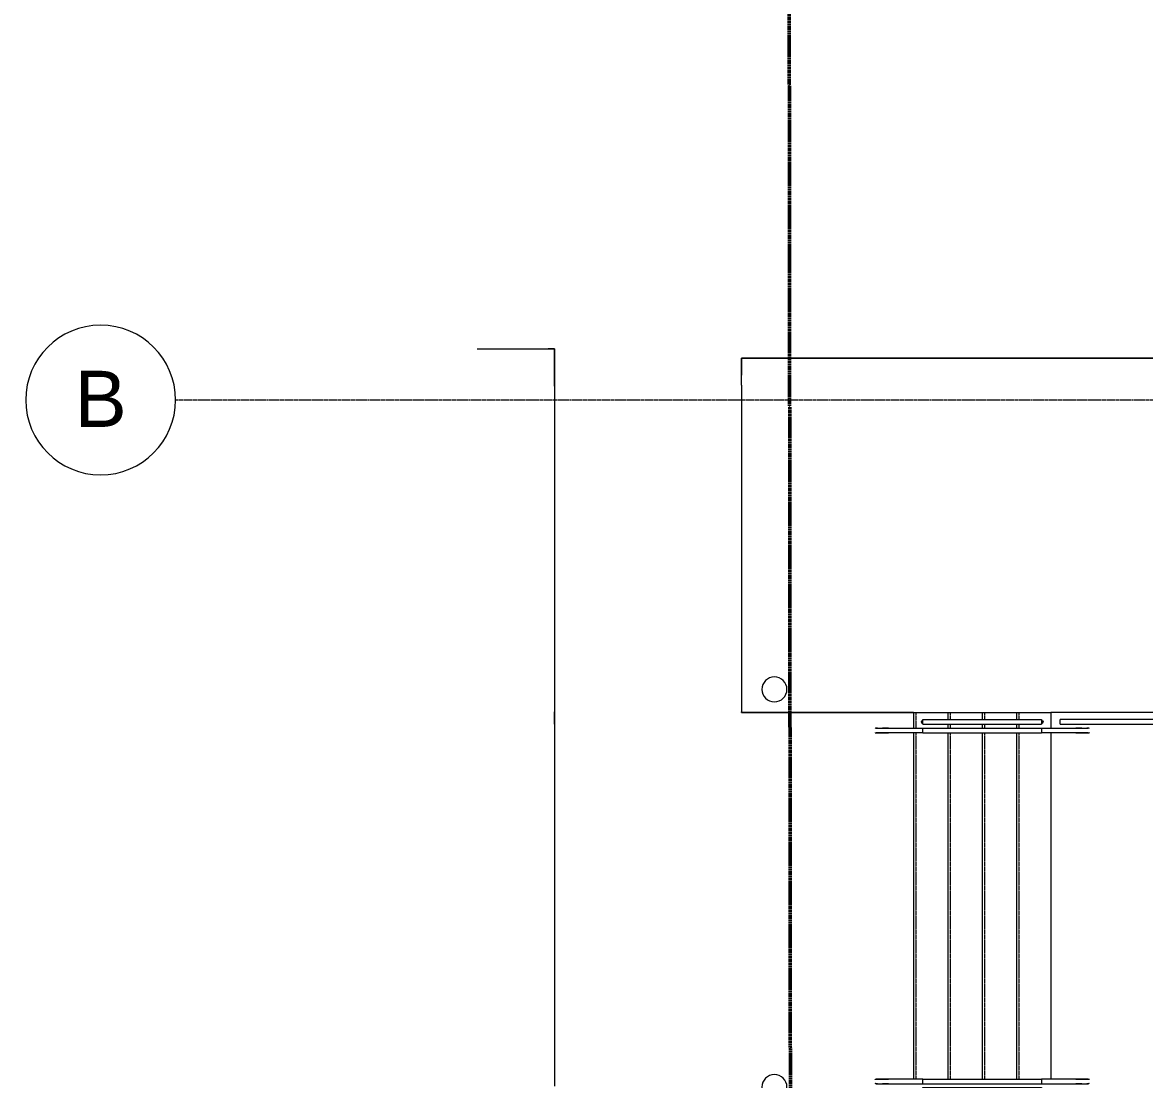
# Model space of a CAD drawing. Header units: inches. Extents: x -4235 to -464, y 9706 to 12463.
# Drawn here: x -4234.8 to -3875.1, y 11317.3 to 11656.2 of the extents above; entities that cross this region are included whole.
import ezdxf

# ---------------------------------------------------------------- set-up
doc = ezdxf.new("R2010")
doc.units = ezdxf.units.IN
doc.header["$MEASUREMENT"] = 0
for name, pattern in [('Double Dash 3_8_', [1, 0.375, -0.125, 0.125, -0.125, 0.125, -0.125]), ('Grid Line 1_2_', [0.875, 0.5, -0.125, 0.125, -0.125]), ('Overhead 1_16_', [0.101562, 0.0625, -0.039062])]:
    doc.linetypes.add(name, pattern=pattern)
for name, color, linetype, lineweight in [('0-1', 7, 'Continuous', 5), ('A-FLOR-4', 192, 'Continuous', 9), ('A-FLOR-HRAL', 11, 'Continuous', 9), ('C-PROP-LINE', 91, 'Double Dash 3_8_', 50), ('C-TOPO-2', 250, 'Continuous', 9), ('E-LITE-EQPM', 33, 'Continuous', 9), ('S-GRID-1', 1, 'Grid Line 1_2_', 9), ('S-GRID-IDEN', 1, 'Continuous', 9), ('S-STRS', 31, 'Continuous', 9), ('S-STRS-5', 31, 'Overhead 1_16_', 9)]:
    doc.layers.add(name, color=color, linetype=linetype, lineweight=lineweight)
doc.styles.add('Arial_1', font='arial.ttf', dxfattribs={"height": 18})

# ---------------------------------------------------------------- blocks, each defined once
blk = doc.blocks.new('CTR  - Topography_rvt-1-BACKGROUND - 1ST FLOOR')
at = {"layer": 'C-TOPO-2'}
for p, q in [((-4088.96, 11551.59), (-4066.2, 11551.59)), ((-4088.96, 11551.59), (-4066.2, 11551.59)), ((-4066.2, 11551.59), (-4064.23, 11551.59)), ((-4064.23, 11551.59), (-4066.2, 11551.59)), ((-4064.23, 11551.59), (-4064.23, 11543.19)), ((-4064.23, 11543.19), (-4064.23, 11551.59)), ((-3841.83, 11548.59), (-4004.23, 11548.59)), ((-4004.23, 11543.19), (-4004.23, 11548.59)), ((-4004.23, 11548.59), (-3841.83, 11548.59)), ((-4004.23, 11548.59), (-4004.23, 11543.19)), ((-4064.23, 11539.65), (-4064.23, 11543.19)), ((-4064.23, 11543.19), (-4064.23, 11539.65)), ((-4004.23, 11539.97), (-4004.23, 11543.19)), ((-4004.23, 11539.97), (-4004.23, 11543.19)), ((-4064.23, 11539.65), (-4064.23, 11435.19)), ((-4064.23, 11539.65), (-4064.23, 11435.19)), ((-4004.23, 11539.97), (-4004.23, 11435.19)), ((-4004.23, 11539.97), (-4004.23, 11435.19)), ((-4064.23, 11435.19), (-4064.23, 11431.25)), ((-4064.23, 11431.25), (-4064.23, 11435.19)), ((-4004.23, 11435.19), (-4004.23, 11434.99)), ((-4004.23, 11434.99), (-4004.23, 11435.19)), ((-3949.12, 11434.99), (-4004.23, 11434.99)), ((-4004.23, 11434.99), (-3949.12, 11434.99)), ((-4064.23, 11431.25), (-4064.23, 11315.19)), ((-4064.23, 11431.25), (-4064.23, 11315.19))]:
    blk.add_line(p, q, dxfattribs=at)
blk = doc.blocks.new('Pathway_Cooper_McGraw-Edison _BSC-BRC_Round - Pathway_Cooper_McGraw-Edison _BSC-BRC_Round-2028611-BACKGROUND - 1ST FLOOR')
at = {"layer": 'E-LITE-EQPM'}
for start, end in [(360, 180), (180, 360)]:
    blk.add_arc((0, 0), 4, start, end, dxfattribs=at)
blk = doc.blocks.new('Railing - 1_-2838582-BACKGROUND - 1ST FLOOR')
at = {"layer": 'A-FLOR-HRAL'}
for p, q in [((2, 11), (2, 0)), ((3.5, 0), (3.5, 11))]:
    blk.add_line(p, q, dxfattribs=at)
at = {"layer": 'A-FLOR-HRAL', "flags": 128}
for points in [[(2, 15), (2, 15.03), (2, 15.06), (2.01, 15.09), (2.01, 15.12), (2.01, 15.15), (2.02, 15.18), (2.03, 15.21), (2.04, 15.24), (2.05, 15.26), (2.06, 15.29), (2.07, 15.32), (2.08, 15.35)], [(2, 15), (2, 15), (2, 14.99), (2, 14.97), (2, 14.95), (2, 14.92), (2, 14.89), (2, 14.84), (2, 14.8), (2, 14.74), (2, 14.68), (2, 14.62), (2, 14.55), (2, 14.47), (2, 14.39), (2, 14.3), (2, 14.21), (2, 14.11), (2, 14.01), (2, 13.9), (2, 13.79), (2, 13.67), (2, 13.55), (2, 13.42), (2, 13.29), (2, 13.16), (2, 13.02), (2, 12.89), (2, 12.74), (2, 12.6), (2, 12.45), (2, 12.3), (2, 12.15), (2, 11.99), (2, 11.84), (2, 11.68), (2, 11.52), (2, 11.36), (2, 11.2), (2, 11.04), (2, 11)], [(2, 14.53), (2, 14.6), (2, 14.67), (2, 14.73), (2, 14.78), (2, 14.83), (2, 14.87), (2, 14.91), (2, 14.94), (2, 14.97), (2, 14.98), (2, 14.99), (2, 15), (2, 15)], [(3.41, 15.35), (3.43, 15.33), (3.44, 15.3), (3.45, 15.27), (3.46, 15.24), (3.47, 15.22), (3.48, 15.19), (3.48, 15.16), (3.49, 15.13), (3.49, 15.1), (3.5, 15.07), (3.5, 15.04), (3.5, 15.01), (3.5, 15)], [(3.5, 11), (3.5, 11.16), (3.5, 11.32), (3.5, 11.48), (3.5, 11.64), (3.5, 11.79), (3.5, 11.95), (3.5, 12.11), (3.5, 12.26), (3.5, 12.41), (3.5, 12.56), (3.5, 12.7), (3.5, 12.85), (3.5, 12.99), (3.5, 13.12), (3.5, 13.26), (3.5, 13.39), (3.5, 13.52), (3.5, 13.64), (3.5, 13.76), (3.5, 13.87), (3.5, 13.98), (3.5, 14.08), (3.5, 14.18), (3.5, 14.28), (3.5, 14.37), (3.5, 14.45), (3.5, 14.53), (3.5, 14.6), (3.5, 14.67), (3.5, 14.73), (3.5, 14.78), (3.5, 14.83), (3.5, 14.87), (3.5, 14.91), (3.5, 14.94), (3.5, 14.97), (3.5, 14.98), (3.5, 14.99), (3.5, 15), (3.5, 15)], [(3.5, 15), (3.5, 15), (3.5, 14.99), (3.5, 14.97), (3.5, 14.95), (3.5, 14.92), (3.5, 14.89), (3.5, 14.84), (3.5, 14.8), (3.5, 14.74), (3.5, 14.68), (3.5, 14.62), (3.5, 14.55), (3.5, 14.47), (3.5, 14.39), (3.5, 14.3), (3.5, 14.21), (3.5, 14.11), (3.5, 14.01), (3.5, 13.9), (3.5, 13.79), (3.5, 13.67), (3.5, 13.55), (3.5, 13.42), (3.5, 13.29), (3.5, 13.16), (3.5, 13.02), (3.5, 12.89), (3.5, 12.74), (3.5, 12.6), (3.5, 12.45), (3.5, 12.3), (3.5, 12.15), (3.5, 11.99), (3.5, 11.84), (3.5, 11.68), (3.5, 11.52), (3.5, 11.36), (3.5, 11.2), (3.5, 11.04)], [(2, 11), (2, 11.16), (2, 11.32), (2, 11.48), (2, 11.64), (2, 11.79), (2, 11.95), (2, 12.11), (2, 12.26), (2, 12.41), (2, 12.56), (2, 12.7), (2, 12.85), (2, 12.94)]]:
    blk.add_lwpolyline(points, dxfattribs=at)
at = {"layer": 'A-FLOR-HRAL'}
blk.add_arc((0, 0), 0.5, 360, 180, dxfattribs=at)
blk = doc.blocks.new('Railing - 1_-2838584-BACKGROUND - 1ST FLOOR')
at = {"layer": 'A-FLOR-HRAL'}
for p, q in [((2, 0), (2, -11)), ((3.5, -11), (3.5, 0))]:
    blk.add_line(p, q, dxfattribs=at)
at = {"layer": 'A-FLOR-HRAL', "flags": 128}
for points in [[(2, -11), (2, -11.16), (2, -11.32), (2, -11.48), (2, -11.64), (2, -11.79), (2, -11.95), (2, -12.11), (2, -12.26), (2, -12.41), (2, -12.56), (2, -12.7), (2, -12.85), (2, -12.99), (2, -13.12), (2, -13.26), (2, -13.39), (2, -13.52), (2, -13.64), (2, -13.76), (2, -13.87), (2, -13.98), (2, -14.08), (2, -14.18), (2, -14.28), (2, -14.37), (2, -14.45), (2, -14.53), (2, -14.6), (2, -14.67), (2, -14.73), (2, -14.78), (2, -14.83), (2, -14.87), (2, -14.91), (2, -14.94), (2, -14.97), (2, -14.98), (2, -14.99), (2, -15), (2, -15)], [(2, -12.94), (2, -12.89), (2, -12.74), (2, -12.6), (2, -12.45), (2, -12.3), (2, -12.15), (2, -11.99), (2, -11.84), (2, -11.68), (2, -11.52), (2, -11.36), (2, -11.2), (2, -11.04)], [(3.5, -11), (3.5, -11.16), (3.5, -11.32), (3.5, -11.48), (3.5, -11.64), (3.5, -11.79), (3.5, -11.95), (3.5, -12.11), (3.5, -12.26), (3.5, -12.41), (3.5, -12.56), (3.5, -12.7), (3.5, -12.85), (3.5, -12.99), (3.5, -13.12), (3.5, -13.26), (3.5, -13.39), (3.5, -13.52), (3.5, -13.64), (3.5, -13.76), (3.5, -13.87), (3.5, -13.98), (3.5, -14.08), (3.5, -14.18), (3.5, -14.28), (3.5, -14.37), (3.5, -14.45), (3.5, -14.53), (3.5, -14.6), (3.5, -14.67), (3.5, -14.73), (3.5, -14.78), (3.5, -14.83), (3.5, -14.87), (3.5, -14.91), (3.5, -14.94), (3.5, -14.97), (3.5, -14.98), (3.5, -14.99), (3.5, -15), (3.5, -15)], [(3.5, -15), (3.5, -15), (3.5, -14.99), (3.5, -14.97), (3.5, -14.95), (3.5, -14.92), (3.5, -14.89), (3.5, -14.84), (3.5, -14.8), (3.5, -14.74), (3.5, -14.68), (3.5, -14.62), (3.5, -14.55), (3.5, -14.47), (3.5, -14.39), (3.5, -14.3), (3.5, -14.21), (3.5, -14.11), (3.5, -14.01), (3.5, -13.9), (3.5, -13.79), (3.5, -13.67), (3.5, -13.55), (3.5, -13.42), (3.5, -13.29), (3.5, -13.16), (3.5, -13.02), (3.5, -12.89), (3.5, -12.74), (3.5, -12.6), (3.5, -12.45), (3.5, -12.3), (3.5, -12.15), (3.5, -11.99), (3.5, -11.84), (3.5, -11.68), (3.5, -11.52), (3.5, -11.36), (3.5, -11.2), (3.5, -11.04), (3.5, -11)], [(2, -15), (2, -15), (2, -14.99), (2, -14.97), (2, -14.95), (2, -14.92), (2, -14.89), (2, -14.84), (2, -14.8), (2, -14.74), (2, -14.68), (2, -14.62), (2, -14.55), (2, -14.5)], [(2.07, -15.33), (2.06, -15.3), (2.05, -15.27), (2.04, -15.24), (2.03, -15.22), (2.02, -15.19), (2.02, -15.16), (2.01, -15.13), (2.01, -15.1), (2, -15.07), (2, -15.04), (2, -15.01), (2, -15)], [(3.5, -15), (3.5, -15.03), (3.5, -15.06), (3.49, -15.09), (3.49, -15.12), (3.49, -15.15), (3.48, -15.18), (3.47, -15.21), (3.46, -15.24), (3.45, -15.26), (3.44, -15.29), (3.43, -15.32), (3.42, -15.35)]]:
    blk.add_lwpolyline(points, dxfattribs=at)
at = {"layer": 'A-FLOR-HRAL'}
blk.add_arc((0, 0), 0.5, 180, 360, dxfattribs=at)
blk = doc.blocks.new('Railing - Railing-2756993-BACKGROUND - 1ST FLOOR')
at = {"layer": 'A-FLOR-HRAL'}
for p, q in [((-3946.12, 11317.49), (-3908.12, 11317.49)), ((-3946.12, 11315.99), (-3946.12, 11317.49)), ((-3946.12, 11315.99), (-3908.12, 11315.99)), ((-3908.12, 11317.49), (-3908.12, 11315.99)), ((-3946.12, 11314.74), (-3908.12, 11314.74)), ((-3946.12, 11313.24), (-3946.12, 11314.74)), ((-3946.12, 11313.24), (-3908.12, 11313.24)), ((-3908.12, 11314.74), (-3908.12, 11313.24))]:
    blk.add_line(p, q, dxfattribs=at)
at = {"rotation": 90}
for name, p in [('Railing - 1_-2838582-BACKGROUND - 1ST FLOOR', (-3946.12, 11313.99)), ('Railing - 1_-2838584-BACKGROUND - 1ST FLOOR', (-3908.12, 11313.99))]:
    blk.add_blockref(name, p, dxfattribs=at)
blk = doc.blocks.new('Railing - 1_-V26-BACKGROUND - 1ST FLOOR')
at = {"layer": 'A-FLOR-HRAL'}
for p, q in [((2, 0), (2, -11)), ((3.5, -11), (3.5, 0))]:
    blk.add_line(p, q, dxfattribs=at)
at = {"layer": 'A-FLOR-HRAL', "flags": 128}
for points in [[(2, -11), (2, -11.16), (2, -11.32), (2, -11.48), (2, -11.64), (2, -11.79), (2, -11.95), (2, -12.11), (2, -12.26), (2, -12.41), (2, -12.56), (2, -12.7), (2, -12.85), (2, -12.99), (2, -13.12), (2, -13.26), (2, -13.39), (2, -13.52), (2, -13.64), (2, -13.76), (2, -13.87), (2, -13.98), (2, -14.08), (2, -14.18), (2, -14.28), (2, -14.37), (2, -14.45), (2, -14.53), (2, -14.6), (2, -14.67), (2, -14.73), (2, -14.78), (2, -14.83), (2, -14.87), (2, -14.91), (2, -14.94), (2, -14.97), (2, -14.98), (2, -14.99), (2, -15), (2, -15)], [(2, -12.94), (2, -12.89), (2, -12.74), (2, -12.6), (2, -12.45), (2, -12.3), (2, -12.15), (2, -11.99), (2, -11.84), (2, -11.68), (2, -11.52), (2, -11.36), (2, -11.2), (2, -11.04)], [(3.5, -11), (3.5, -11.16), (3.5, -11.32), (3.5, -11.48), (3.5, -11.64), (3.5, -11.79), (3.5, -11.95), (3.5, -12.11), (3.5, -12.26), (3.5, -12.41), (3.5, -12.56), (3.5, -12.7), (3.5, -12.85), (3.5, -12.99), (3.5, -13.12), (3.5, -13.26), (3.5, -13.39), (3.5, -13.52), (3.5, -13.63)], [(3.5, -15), (3.5, -15), (3.5, -14.99), (3.5, -14.97), (3.5, -14.95), (3.5, -14.92), (3.5, -14.89), (3.5, -14.84), (3.5, -14.8), (3.5, -14.74), (3.5, -14.68), (3.5, -14.62), (3.5, -14.55), (3.5, -14.47), (3.5, -14.39), (3.5, -14.3), (3.5, -14.21), (3.5, -14.11), (3.5, -14.01), (3.5, -13.9), (3.5, -13.79), (3.5, -13.67), (3.5, -13.55), (3.5, -13.42), (3.5, -13.29), (3.5, -13.16), (3.5, -13.02), (3.5, -12.89), (3.5, -12.74), (3.5, -12.6), (3.5, -12.45), (3.5, -12.3), (3.5, -12.15), (3.5, -11.99), (3.5, -11.84), (3.5, -11.68), (3.5, -11.52), (3.5, -11.36), (3.5, -11.2), (3.5, -11.04), (3.5, -11)], [(3.5, -13.64), (3.5, -13.76), (3.5, -13.87), (3.5, -13.98), (3.5, -14.08), (3.5, -14.18), (3.5, -14.28), (3.5, -14.37), (3.5, -14.45), (3.5, -14.53), (3.5, -14.6), (3.5, -14.67), (3.5, -14.73), (3.5, -14.78), (3.5, -14.83), (3.5, -14.87), (3.5, -14.91), (3.5, -14.94), (3.5, -14.97), (3.5, -14.98), (3.5, -14.99), (3.5, -15), (3.5, -15)], [(2, -15), (2, -15), (2, -14.99), (2, -14.97), (2, -14.95), (2, -14.92), (2, -14.89), (2, -14.84), (2, -14.8), (2, -14.74), (2, -14.68), (2, -14.62), (2, -14.55), (2, -14.5)], [(2.07, -15.33), (2.06, -15.3), (2.05, -15.27), (2.04, -15.24), (2.03, -15.22), (2.02, -15.19), (2.02, -15.16), (2.01, -15.13), (2.01, -15.1), (2, -15.07), (2, -15.04), (2, -15.01), (2, -15)], [(3.5, -15), (3.5, -15.03), (3.5, -15.06), (3.49, -15.09), (3.49, -15.12), (3.49, -15.15), (3.48, -15.18), (3.47, -15.21), (3.46, -15.24), (3.45, -15.26), (3.44, -15.29), (3.43, -15.32), (3.42, -15.35)]]:
    blk.add_lwpolyline(points, dxfattribs=at)
at = {"layer": 'A-FLOR-HRAL'}
blk.add_arc((0, 0), 0.5, 180, 360, dxfattribs=at)
blk = doc.blocks.new('Railing - Railing-2757319-BACKGROUND - 1ST FLOOR')
at = {"layer": 'A-FLOR-HRAL'}
for p, q in [((-3946.12, 11432.74), (-3908.12, 11432.74)), ((-3946.12, 11431.24), (-3946.12, 11432.74)), ((-3946.12, 11431.24), (-3908.12, 11431.24)), ((-3908.12, 11432.74), (-3908.12, 11431.24)), ((-3946.12, 11429.99), (-3908.12, 11429.99)), ((-3946.12, 11428.49), (-3946.12, 11429.99)), ((-3946.12, 11428.49), (-3908.12, 11428.49)), ((-3908.12, 11429.99), (-3908.12, 11428.49))]:
    blk.add_line(p, q, dxfattribs=at)
at = {"extrusion": (0, 0, -1), "zscale": -1, "rotation": 270}
for name, p in [('Railing - 1_-2838582-BACKGROUND - 1ST FLOOR', (3946.12, 11431.99)), ('Railing - 1_-V26-BACKGROUND - 1ST FLOOR', (3908.12, 11431.99))]:
    blk.add_blockref(name, p, dxfattribs=at)
blk = doc.blocks.new('Railing - Railing-2757826-BACKGROUND - 1ST FLOOR')
at = {"layer": 'A-FLOR-HRAL'}
for p, q in [((-3835.12, 11432.74), (-3902.12, 11432.74)), ((-3902.12, 11431.24), (-3902.12, 11432.74)), ((-3902.12, 11431.24), (-3835.12, 11431.24)), ((-3835.12, 11432.74), (-3835.12, 11431.24))]:
    blk.add_line(p, q, dxfattribs=at)
blk = doc.blocks.new('Family - ___-1878357-BACKGROUND - 1ST FLOOR')
at = {"layer": 'C-PROP-LINE'}
blk.add_line((-3989.42, 12089.69), (-3987.26, 10009.09), dxfattribs=at)
blk = doc.blocks.new('Grid - Grid Head - Circle-50561-BACKGROUND - 1ST FLOOR')
at = {"layer": 'S-GRID-IDEN'}
for start, end in [(360, 180), (180, 360)]:
    blk.add_arc((0, 0), 0.25, start, end, dxfattribs=at)

msp = doc.modelspace()

# ---------------------------------------------------------------- linework, layer by layer
at = {"layer": 'A-FLOR-4'}
for p, q in [((-3831.82, 11434.99), (-3905.12, 11434.99)), ((-3905.12, 11434.99), (-3905.12, 11429.99)), ((-3905.12, 11428.5), (-3905.12, 11317.48))]:
    msp.add_line(p, q, dxfattribs=at)
at = {"layer": 'S-GRID-1'}
msp.add_line((-464.45, 11535.19), (-4185.7, 11535.19), dxfattribs=at)
at = {"layer": 'S-STRS'}
for p, q in [((-3949.12, 11434.99), (-3949.12, 11429.98)), ((-3949.12, 11434.99), (-3938.12, 11434.99)), ((-3938.12, 11434.99), (-3927.12, 11434.99)), ((-3938.12, 11434.99), (-3938.12, 11432.74)), ((-3927.12, 11434.99), (-3916.12, 11434.99)), ((-3927.12, 11434.99), (-3927.12, 11432.74)), ((-3916.12, 11434.99), (-3905.12, 11434.99)), ((-3916.12, 11434.99), (-3916.12, 11432.74)), ((-3905.12, 11434.99), (-3905.12, 11429.99)), ((-3938.12, 11431.24), (-3938.12, 11429.99)), ((-3927.12, 11431.24), (-3927.12, 11429.99)), ((-3916.12, 11431.24), (-3916.12, 11429.99)), ((-3949.12, 11428.49), (-3949.12, 11317.49)), ((-3938.12, 11428.49), (-3938.12, 11317.49)), ((-3927.12, 11428.49), (-3927.12, 11317.49)), ((-3916.12, 11428.49), (-3916.12, 11317.49)), ((-3905.12, 11428.5), (-3905.12, 11317.48))]:
    msp.add_line(p, q, dxfattribs=at)
at = {"layer": 'S-STRS-5'}
for p, q in [((-3948.37, 11434.99), (-3948.37, 11429.99)), ((-3937.37, 11434.99), (-3937.37, 11432.74)), ((-3926.37, 11434.99), (-3926.37, 11432.74)), ((-3915.37, 11434.99), (-3915.37, 11432.74)), ((-3937.37, 11431.24), (-3937.37, 11429.99)), ((-3926.37, 11431.24), (-3926.37, 11429.99)), ((-3915.37, 11431.24), (-3915.37, 11429.99)), ((-3948.37, 11428.49), (-3948.37, 11317.49)), ((-3937.37, 11428.49), (-3937.37, 11317.49)), ((-3926.37, 11428.49), (-3926.37, 11317.49)), ((-3915.37, 11428.49), (-3915.37, 11317.49))]:
    msp.add_line(p, q, dxfattribs=at)

# ---------------------------------------------------------------- block references
at = {"layer": '0-1'}
msp.add_blockref('CTR  - Topography_rvt-1-BACKGROUND - 1ST FLOOR', (0, 0), dxfattribs=at)
at = {"layer": 'A-FLOR-HRAL'}
for name in ['Railing - Railing-2757319-BACKGROUND - 1ST FLOOR', 'Railing - Railing-2757826-BACKGROUND - 1ST FLOOR', 'Railing - Railing-2756993-BACKGROUND - 1ST FLOOR']:
    msp.add_blockref(name, (0, 0), dxfattribs=at)
at = {"layer": 'C-PROP-LINE'}
msp.add_blockref('Family - ___-1878357-BACKGROUND - 1ST FLOOR', (0, 0), dxfattribs=at)
at = {"layer": 'E-LITE-EQPM'}
for p in [(-3993.72, 11442.42), (-3993.72, 11314.93)]:
    msp.add_blockref('Pathway_Cooper_McGraw-Edison _BSC-BRC_Round - Pathway_Cooper_McGraw-Edison _BSC-BRC_Round-2028611-BACKGROUND - 1ST FLOOR', p, dxfattribs=at)
at = {"layer": 'S-GRID-IDEN', "xscale": 95.99999999999994, "yscale": 95.99999999999994, "zscale": 95.99999999999994, "rotation": 89.99999999999987}
msp.add_blockref('Grid - Grid Head - Circle-50561-BACKGROUND - 1ST FLOOR', (-4209.7, 11535.19), dxfattribs=at)

# ---------------------------------------------------------------- texts
at = {"layer": 'S-GRID-IDEN', "insert": (-4218.1, 11544.57), "char_height": 18, "width": 20.301, "attachment_point": 1, "style": 'Arial_1'}
msp.add_mtext('B', dxfattribs=at)

doc.saveas('drawing.dxf')
